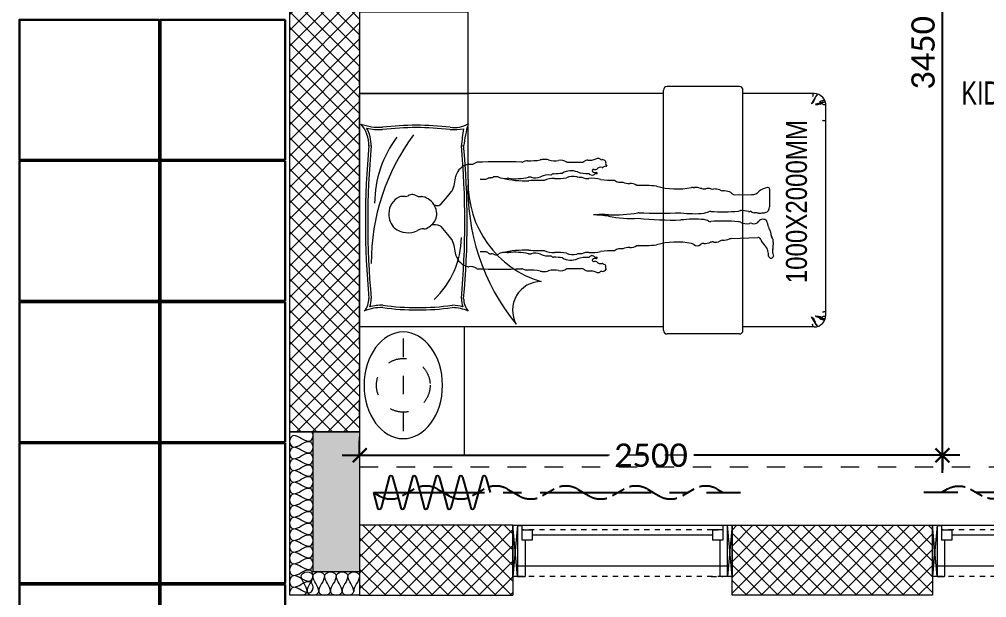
# Model space of a CAD drawing. Header units: millimetres. Extents: x -18512 to 101824, y -95768 to 52898.
# Drawn here: x 10273 to 14423, y -63312 to -60834 of the extents above; entities that cross this region are included whole.
import ezdxf

# ---------------------------------------------------------------- set-up
doc = ezdxf.new("R2010")
doc.units = ezdxf.units.MM
doc.header["$LTSCALE"] = 25
doc.header["$PDMODE"] = 3
for name, pattern in [('CENTER2', [28.575, 19.05, -3.175, 3.175, -3.175]), ('Dash', [6.35, 3.175, -3.175]), ('Dash 3mm', [6, 3, -3]), ('DASHED', [0.75, 0.5, -0.25]), ('HIDDEN2', [4.7625, 3.175, -1.5875])]:
    doc.linetypes.add(name, pattern=pattern)
doc.layers.get('0').update_dxf_attribs({"color": 254, "lineweight": 0})
doc.layers.get('Defpoints').update_dxf_attribs({"lineweight": 0})
doc.layers.add('4_Furniture', color=3, linetype='Continuous')
doc.layers.add('AR WALL HATCH', color=8, linetype='Continuous')
for name, color, linetype, lineweight in [('_FW_BLWK', 150, 'Continuous', 13), ('_FW_FUR_FIXED', 62, 'Continuous', 0), ('_FW_FUR_LOOSE', 132, 'Continuous', 0), ('A-AREA-IDEN', 2, 'Continuous', 9), ('A-DETL-INSL', 8, 'Continuous', 9), ('A-FLOR-OTLN', 6, 'Continuous', 18), ('A-GLAZ', 6, 'Continuous', 9), ('A-GLAZ-FRAM', 6, 'Continuous', 18), ('A-GLAZ-GLAS', 6, 'Continuous', 18), ('A-TILES', 43, 'Continuous', 30), ('Archi-frame', 253, 'Continuous', 9), ('hatch', 252, 'Continuous', 0), ('I-WALL', 2, 'Continuous', 9), ('S-COLS', 6, 'Continuous', 9)]:
    doc.layers.add(name, color=color, linetype=linetype, lineweight=lineweight)
doc.styles.add('$0$Arial', font='arial.ttf')
doc.styles.add('Arial Narrow_4', font='fi_9001f.ttf', dxfattribs={"width": 0.75, "height": 147.492401})
doc.styles.add('FW_Calibri', font='calibri.ttf')
doc.dimstyles.new('1-50', dxfattribs={"dimscale": 50, "dimtxt": 2, "dimasz": 1.2, "dimexe": 1.25, "dimexo": 0.625, "dimtad": 1, "dimdec": 0, "dimtxsty": 'FW_Calibri', "dimblk": 'ARCHTICK', "dimcen": 2.5, "dimdle": 1.5, "dimadec": 0, "dimazin": 0, "dimtfac": 1, "dimtdec": 0, "dimtmove": 0, "dimatfit": 3, "dimfxl": 6, "dimfxlon": 1, "dimarcsym": 0})
pattern_1 = [(45, (15109.02, 35539.32), (-33.67596, 33.67596), []), (135, (15109.02, 35539.32), (-33.67596, -33.67596), [])]

# ---------------------------------------------------------------- blocks, each defined once
blk = doc.blocks.new('F  Fixed - 90 x 270-9060089-GROUND FLOOR PLAN')
at = {"layer": 'A-GLAZ', "linetype": 'Dash 3mm', "lineweight": 18, "ltscale": 0.3}
for p, q in [((-431, 93.4), (431, 93.4)), ((-388.3, 93.4), (-431, 93.4)), ((-431, -107), (450, -107)), ((-380.7, -107), (-431, -107))]:
    blk.add_line(p, q, dxfattribs=at)
at = {"layer": 'A-GLAZ-FRAM', "ltscale": 0.3}
for p, q in [((-450, 112.4), (-431, 112.4)), ((-431, 112.4), (-431, 49.4)), ((-431, 93.4), (-387, 93.4)), ((-387, 93.4), (-387, 49.4)), ((387, 93.4), (387, 49.4)), ((431, 93.4), (387, 93.4)), ((431, 112.4), (431, 49.4)), ((448.9, 112.4), (431, 112.4)), ((-431, 49.4), (-387, 49.4)), ((-418, 49.4), (-418, -107)), ((387, 49.4), (431, 49.4)), ((418, 49.4), (418, -107)), ((-450, -107), (-418, -107)), ((450, -107), (418, -107))]:
    blk.add_line(p, q, dxfattribs=at)
at = {"layer": 'A-GLAZ-GLAS', "ltscale": 0.3}
blk.add_line((-387, 71.4), (387, 71.4), dxfattribs=at)
blk = doc.blocks.new('*U343')
at = {"color": 1}
for p, q in [((67.8, 66.3), (32.2, -66.3)), ((82.2, 66.3), (100, 0)), ((167.8, 66.3), (132.2, -66.3)), ((182.2, 66.3), (200, 0)), ((267.8, 66.3), (232.2, -66.3)), ((282.2, 66.3), (300, 0)), ((367.8, 66.3), (332.2, -66.3)), ((382.2, 66.3), (400, 0)), ((467.8, 66.3), (432.2, -66.3)), ((482.2, 66.3), (500, 0)), ((0, 0), (17.8, -66.3)), ((100, 0), (117.8, -66.3)), ((200, 0), (217.8, -66.3)), ((300, 0), (317.8, -66.3)), ((400, 0), (417.8, -66.3))]:
    blk.add_line(p, q, dxfattribs=at)
at = {"color": 1, "linetype": 'CENTER2'}
blk.add_line((0, 0), (1575, 0), dxfattribs=at)
at = {"color": 1, "linetype": 'HIDDEN2'}
for p, q in [((175, 14.4), (125, -14.4)), ((275, 14.4), (300, 0)), ((475, 14.4), (425, -14.4)), ((575, 14.4), (600, 0)), ((775, 14.4), (725, -14.4)), ((875, 14.4), (900, 0)), ((1075, 14.4), (1025, -14.4)), ((1175, 14.4), (1200, 0)), ((1375, 14.4), (1325, -14.4)), ((1475, 14.4), (1500, 0)), ((0, 0), (25, -14.4)), ((300, 0), (325, -14.4)), ((600, 0), (625, -14.4)), ((900, 0), (925, -14.4)), ((1200, 0), (1225, -14.4))]:
    blk.add_line(p, q, dxfattribs=at)
at = {"color": 1}
for centre, start, end in [((75, 64.3), 15, 165), ((175, 64.3), 15, 165), ((275, 64.3), 15, 165), ((375, 64.3), 15, 165), ((475, 64.3), 15, 165), ((25, -64.3), 195, 345), ((125, -64.3), 195, 345), ((225, -64.3), 195, 345), ((325, -64.3), 195, 345), ((425, -64.3), 195, 345)]:
    blk.add_arc(centre, 7.5, start, end, dxfattribs=at)
at = {"color": 1, "linetype": 'HIDDEN2'}
for centre, start, end in [((225, -72.2), 60, 120), ((525, -72.2), 60, 120), ((825, -72.2), 60, 120), ((1125, -72.2), 60, 120), ((1425, -72.2), 60, 120), ((75, 72.2), 240, 300), ((375, 72.2), 240, 300), ((675, 72.2), 240, 300), ((975, 72.2), 240, 300), ((1275, 72.2), 240, 300)]:
    blk.add_arc(centre, 100, start, end, dxfattribs=at)
blk = doc.blocks.new('small bed')
at = {"layer": '_FW_FUR_LOOSE'}
for p, q in [((12895.6, 3863.9), (11992.2, 3863.9)), ((11945.6, 3813.9), (11945.6, 3508.6)), ((12945.6, 3813.9), (12945.6, 3508.6)), ((11915.6, 3493.6), (11915.6, 3182.7)), ((12960.6, 3508.6), (11930.6, 3508.6)), ((12975.6, 3493.6), (12975.6, 3182.7)), ((12975.6, 3493.6), (12975.6, 3182.7)), ((12960.6, 3167.7), (11930.6, 3167.7)), ((11945.6, 3167.7), (11945.6, 1863.9)), ((12945.6, 3167.7), (12945.6, 1863.9)), ((12313.7, 2329.5), (11945.6, 2329.5)), ((11945.6, 2313.9), (11945.6, 1863.9)), ((11945.6, 2263.9), (11945.6, 1863.9)), ((12945.6, 1863.9), (11945.6, 1863.9))]:
    blk.add_line(p, q, dxfattribs=at)
for points in [[(11989.7, 3820.5), (11988.6, 3826.4), (11987.7, 3831), (11986.9, 3834.5), (11986.2, 3837), (11985.7, 3838.8), (11985.2, 3840), (11984.8, 3840.8), (11984.5, 3841.4), (11984.2, 3842), (11984, 3842.6), (11983.9, 3843.1), (11983.7, 3843.7), (11983.6, 3844.3), (11983.5, 3844.9), (11983.4, 3845.5), (11983.3, 3846.2), (11983.2, 3847), (11983.1, 3847.9), (11982.9, 3849.1), (11982.7, 3850.6), (11982.4, 3852.5), (11981.9, 3854.9), (11981.4, 3857.9), (11980.8, 3861.7)], [(11989.7, 3820.5), (11991.9, 3819.9), (11992.9, 3821.5), (11992.9, 3821.5), (11991.7, 3829.9), (11991.1, 3833.8), (11989.7, 3835), (11990.3, 3839.1), (11987.4, 3844.8), (11987.4, 3847.6), (11990.9, 3850.9), (11991.7, 3853.8), (11991.9, 3855.4), (11992, 3863.8), (11991.9, 3862.3)], [(12059.9, 3849.3), (12060.4, 3851.1), (12060.8, 3852.9), (12061, 3854.8), (12061.2, 3856.6), (12061.3, 3858.4), (12061.4, 3860.3), (12061.4, 3862.1), (12061.4, 3863.9)], [(12881.3, 3849.3), (12880.8, 3851.1), (12880.5, 3852.9), (12880.2, 3854.8), (12880, 3856.6), (12879.9, 3858.4), (12879.9, 3860.3), (12879.8, 3862.1), (12879.8, 3863.9)], [(12901.5, 3820.5), (12899.3, 3819.9), (12898.4, 3821.5), (12898.4, 3821.5), (12899.5, 3829.9), (12900.1, 3833.8), (12901.5, 3835), (12900.9, 3839.1), (12903.9, 3844.8), (12903.9, 3847.6), (12900.3, 3850.9), (12899.5, 3853.8), (12899.3, 3855.4), (12899.3, 3863.8), (12899.3, 3862.3)], [(12901.5, 3820.5), (12902.6, 3826.4), (12903.5, 3831), (12904.4, 3834.5), (12905, 3837), (12905.6, 3838.8), (12906.1, 3840), (12906.5, 3840.8), (12906.8, 3841.4), (12907, 3842), (12907.2, 3842.6), (12907.4, 3843.1), (12907.5, 3843.7), (12907.6, 3844.3), (12907.7, 3844.9), (12907.8, 3845.5), (12907.9, 3846.2), (12908, 3847), (12908.2, 3847.9), (12908.3, 3849.1), (12908.6, 3850.6), (12908.9, 3852.5), (12909.3, 3854.9), (12909.8, 3857.9), (12910.5, 3861.7)], [(11951.1, 3825), (11952.4, 3824), (11953.5, 3823.3), (11954.4, 3822.6), (11955.3, 3822.1), (11956, 3821.7), (11956.7, 3821.3), (11957.3, 3821), (11957.8, 3820.7), (11958.3, 3820.5), (11958.8, 3820.2), (11959.3, 3820), (11959.7, 3819.7), (11960.1, 3819.4), (11960.6, 3819.2), (11961, 3818.9), (11961.4, 3818.6), (11961.8, 3818.4), (11962.3, 3818.1), (11962.8, 3817.8), (11963.2, 3817.5), (11963.8, 3817.2), (11964.3, 3816.8), (11964.9, 3816.5), (11965.5, 3816.1), (11966.2, 3815.7), (11966.8, 3815.3), (11967.6, 3814.9), (11968.3, 3814.5), (11969, 3814), (11969.7, 3813.6), (11970.5, 3813.2), (11971.1, 3812.8), (11971.8, 3812.3), (11972.4, 3811.9), (11973, 3811.6), (11973.6, 3811.2), (11974.2, 3810.8), (11974.7, 3810.5), (11975.3, 3810.1), (11975.8, 3809.8), (11976.3, 3809.5), (11976.8, 3809.1), (11977.4, 3808.8), (11977.9, 3808.5), (11978.4, 3808.2), (11979, 3807.9), (11979.5, 3807.6), (11980.1, 3807.3), (11980.7, 3807), (11981.3, 3806.7), (11981.9, 3806.4), (11982.5, 3806.1), (11983.1, 3805.8), (11983.6, 3805.5), (11984.2, 3805.2), (11984.7, 3804.8), (11985.2, 3804.5), (11985.7, 3804.1), (11986.1, 3803.7), (11986.6, 3803.4), (11987, 3803), (11987.3, 3802.7), (11987.7, 3802.5), (11988.1, 3802.3), (11988.4, 3802.2), (11988.8, 3802.1), (11989, 3802), (11989.3, 3802.1), (11989.4, 3802.1), (11989.5, 3802.2), (11989.5, 3802.4), (11989.4, 3802.6), (11989.1, 3802.8), (11988.7, 3803.1), (11988.3, 3803.4), (11987.8, 3803.7), (11987.2, 3804.1), (11986.7, 3804.6), (11986.2, 3805.1), (11985.7, 3805.7), (11985.2, 3806.4), (11984.8, 3807.1), (11984.4, 3807.8), (11984, 3808.6), (11983.6, 3809.3), (11983.2, 3809.9), (11982.8, 3810.5), (11982.2, 3811.1), (11981.6, 3811.5), (11981, 3811.8), (11980.2, 3812.1), (11979.5, 3812.3), (11978.7, 3812.5), (11977.8, 3812.7), (11977, 3813), (11976.1, 3813.3), (11975.3, 3813.7), (11974.5, 3814.1), (11973.7, 3814.6), (11972.9, 3815.1), (11972, 3815.6), (11971.2, 3816.1), (11970.3, 3816.6), (11969.4, 3817), (11968.5, 3817.4), (11967.5, 3817.7), (11966.5, 3817.9), (11965.6, 3818.2), (11964.7, 3818.3), (11963.8, 3818.5), (11963, 3818.7), (11962.2, 3818.9), (11961.5, 3819.1), (11960.9, 3819.3), (11960.4, 3819.5), (11959.9, 3819.7), (11959.4, 3820), (11959, 3820.3), (11958.7, 3820.5), (11958.3, 3820.8), (11958, 3821.2), (11957.6, 3821.5), (11957.3, 3821.8), (11957, 3822.2), (11956.6, 3822.5), (11956.3, 3822.9), (11955.9, 3823.3), (11955.5, 3823.7), (11955.1, 3824.1), (11954.7, 3824.5), (11954.2, 3824.9), (11953.7, 3825.4), (11953.1, 3826), (11952.5, 3826.6), (11951.8, 3827.3), (11951.1, 3828.1)], [(11973.4, 3858.7), (11974.5, 3856.5), (11975.3, 3854.4), (11975.9, 3852.6), (11976.5, 3851), (11976.9, 3849.6), (11977.2, 3848.4), (11977.4, 3847.2), (11977.7, 3846.2), (11977.9, 3845.2), (11978.2, 3844.2), (11978.5, 3843.2), (11978.9, 3842.1), (11979.3, 3841), (11979.8, 3839.7), (11980.3, 3838.2), (11981, 3836.5)], [(12940.1, 3825), (12938.9, 3824), (12937.8, 3823.3), (12936.8, 3822.6), (12936, 3822.1), (12935.2, 3821.7), (12934.6, 3821.3), (12934, 3821), (12933.4, 3820.7), (12932.9, 3820.5), (12932.4, 3820.2), (12932, 3820), (12931.5, 3819.7), (12931.1, 3819.4), (12930.7, 3819.2), (12930.3, 3818.9), (12929.8, 3818.6), (12929.4, 3818.4), (12929, 3818.1), (12928.5, 3817.8), (12928, 3817.5), (12927.5, 3817.2), (12926.9, 3816.8), (12926.4, 3816.5), (12925.8, 3816.1), (12925.1, 3815.7), (12924.4, 3815.3), (12923.7, 3814.9), (12923, 3814.5), (12922.2, 3814), (12921.5, 3813.6), (12920.8, 3813.2), (12920.1, 3812.8), (12919.4, 3812.3), (12918.8, 3811.9), (12918.2, 3811.6), (12917.6, 3811.2), (12917.1, 3810.8), (12916.5, 3810.5), (12916, 3810.1), (12915.5, 3809.8), (12914.9, 3809.5), (12914.4, 3809.1), (12913.9, 3808.8), (12913.4, 3808.5), (12912.8, 3808.2), (12912.3, 3807.9), (12911.7, 3807.6), (12911.1, 3807.3), (12910.6, 3807), (12910, 3806.7), (12909.4, 3806.4), (12908.8, 3806.1), (12908.2, 3805.8), (12907.6, 3805.5), (12907.1, 3805.2), (12906.5, 3804.8), (12906, 3804.5), (12905.6, 3804.1), (12905.1, 3803.7), (12904.7, 3803.4), (12904.3, 3803), (12903.9, 3802.7), (12903.5, 3802.5), (12903.2, 3802.3), (12902.8, 3802.2), (12902.5, 3802.1), (12902.2, 3802), (12902, 3802.1), (12901.8, 3802.1), (12901.7, 3802.2), (12901.8, 3802.4), (12901.9, 3802.6), (12902.2, 3802.8), (12902.5, 3803.1), (12903, 3803.4), (12903.5, 3803.7), (12904, 3804.1), (12904.5, 3804.6), (12905.1, 3805.1), (12905.6, 3805.7), (12906, 3806.4), (12906.5, 3807.1), (12906.8, 3807.8), (12907.2, 3808.6), (12907.6, 3809.3), (12908, 3809.9), (12908.5, 3810.5), (12909, 3811.1), (12909.6, 3811.5), (12910.3, 3811.8), (12911, 3812.1), (12911.8, 3812.3), (12912.6, 3812.5), (12913.4, 3812.7), (12914.3, 3813), (12915.1, 3813.3), (12915.9, 3813.7), (12916.8, 3814.1), (12917.6, 3814.6), (12918.4, 3815.1), (12919.2, 3815.6), (12920.1, 3816.1), (12921, 3816.6), (12921.9, 3817), (12922.8, 3817.4), (12923.8, 3817.7), (12924.7, 3817.9), (12925.7, 3818.2), (12926.6, 3818.3), (12927.5, 3818.5), (12928.3, 3818.7), (12929.1, 3818.9), (12929.7, 3819.1), (12930.3, 3819.3), (12930.9, 3819.5), (12931.4, 3819.7), (12931.8, 3820), (12932.2, 3820.3), (12932.6, 3820.5), (12932.9, 3820.8), (12933.3, 3821.2), (12933.6, 3821.5), (12933.9, 3821.8), (12934.3, 3822.2), (12934.6, 3822.5), (12935, 3822.9), (12935.3, 3823.3), (12935.7, 3823.7), (12936.1, 3824.1), (12936.6, 3824.5), (12937.1, 3824.9), (12937.6, 3825.4), (12938.2, 3826), (12938.8, 3826.6), (12939.4, 3827.3), (12940.1, 3828.1)], [(12917.8, 3858.7), (12916.8, 3856.5), (12916, 3854.4), (12915.3, 3852.6), (12914.8, 3851), (12914.4, 3849.6), (12914.1, 3848.4), (12913.8, 3847.2), (12913.6, 3846.2), (12913.3, 3845.2), (12913, 3844.2), (12912.7, 3843.2), (12912.4, 3842.1), (12912, 3841), (12911.5, 3839.7), (12910.9, 3838.2), (12910.3, 3836.5)], [(11945.6, 3810.9), (11946.8, 3810), (11947.8, 3809.4), (11948.7, 3808.9), (11949.4, 3808.6), (11950.1, 3808.4), (11950.6, 3808.3), (11951.1, 3808.3), (11951.6, 3808.3), (11952, 3808.3), (11952.5, 3808.3), (11952.9, 3808.3), (11953.4, 3808.2), (11953.8, 3808.2), (11954.2, 3808.1), (11954.7, 3808), (11955.1, 3807.9), (11955.6, 3807.7), (11956.1, 3807.6), (11956.5, 3807.4), (11956.9, 3807.2), (11957.2, 3807), (11957.5, 3806.9), (11957.6, 3806.8), (11957.7, 3806.8)], [(12945.6, 3810.9), (12944.4, 3810), (12943.4, 3809.4), (12942.6, 3808.9), (12941.8, 3808.6), (12941.2, 3808.4), (12940.6, 3808.3), (12940.1, 3808.3), (12939.7, 3808.3), (12939.2, 3808.3), (12938.8, 3808.3), (12938.3, 3808.3), (12937.9, 3808.2), (12937.4, 3808.2), (12937, 3808.1), (12936.6, 3808), (12936.1, 3807.9), (12935.6, 3807.7), (12935.2, 3807.6), (12934.8, 3807.4), (12934.4, 3807.2), (12934, 3807), (12933.8, 3806.9), (12933.6, 3806.8), (12933.6, 3806.8)]]:
    blk.add_lwpolyline(points, dxfattribs=at)
for centre, radius, start, end in [((11995.9, 3813.9), 50.2, 85.8069, 179.8916), ((12895.6, 3813.9), 50, 0, 90), ((11930.6, 3493.6), 15, 90, 180), ((12960.6, 3493.6), 15, 0, 90), ((11930.6, 3182.7), 15, 180, 270), ((12960.6, 3182.7), 15, 270, 0), ((12331.5, 2767.5), 438, 268.4567, 343.4361), ((12873.5, 2641.9), 122.2, 179.64, 299.3532), ((12354, 3243.9), 915.3, 267.4798, 309.2769), ((12252.9, 2975.6), 670.4, 254.6425, 262.9686), ((11976, 2271), 115.2, 350.742, 30.3569), ((12495.8, -1259), 3584.3, 84.7465, 95.2623), ((12826.4, 2386), 75.8, 268.1988, 312.1405), ((13054.1, 2256.2), 191.6, 157.3977, 178.3923), ((12549.4, 5911.8), 3631.2, 262.8266, 264.0195), ((11864.9, 2266.1), 235.1, 356.5245, 10.5274), ((12495.8, -1259), 3574.4, 84.7456, 95.2632), ((12558.8, 1933.1), 367.3, 42.8667, 89.5588), ((12826.4, 2386), 85.7, 268.1988, 292.4287), ((13054.1, 2256.2), 201.5, 165.4484, 178.3923), ((13352.5, 2106.9), 1271.2, 173.426, 186.574), ((13352.5, 2106.9), 1261.2, 173.426, 186.574), ((11779.9, 2112.3), 1082.9, 352.1489, 7.8511), ((11779.9, 2112.3), 1092.9, 352.1489, 7.8511), ((12672.5, 2839.4), 925.9, 233.4944, 270.0502), ((12416.7, 2400.4), 472, 232.8604, 269.8341), ((11864.9, 1947.8), 225.2, 339.515, 3.4755), ((11864.9, 1947.8), 235.1, 346.7699, 3.4755), ((13054.1, 1957.6), 201.5, 178.3923, 194.5516), ((13054.1, 1957.6), 191.6, 178.3923, 202.6023), ((12167.1, 1766.1), 147.4, 88.4473, 119.8513), ((12495.8, 5472.9), 3574.4, 264.7368, 275.2544), ((12826.4, 1827.8), 85.7, 67.5713, 91.8012), ((12167.1, 1766.1), 137.5, 88.4473, 131.5839), ((12495.8, 5472.8), 3584.3, 264.7377, 275.2535), ((12826.4, 1827.8), 75.8, 47.8595, 91.8012)]:
    blk.add_arc(centre, radius, start, end, dxfattribs=at)
at = {"layer": '_FW_FUR_LOOSE', "insert": (12059.1, 3784.2), "char_height": 90, "width": 153.1, "attachment_point": 9, "rotation": 180, "style": '$0$Arial'}
blk.add_mtext('{\\fArial Narrow|b0|i0|c0|p34;1000X2000MM}', dxfattribs=at)
blk = doc.blocks.new('A$C0c84bc15')
for p, q in [((200.3, 1518.3), (165.7, 1488.2)), ((165.7, 1488.2), (143.9, 1468.9)), ((300.2, 1515), (331, 1488.2)), ((331, 1488.2), (352.7, 1468.9))]:
    blk.add_line(p, q)
for points in [[(256.4, 1755.5, 0.21324), (192.4, 1729.4, 0.260901), (182.5, 1624.8, -0.171743), (190.2, 1595.9, 0.122626), (192.2, 1584, 0.153904), (228.8, 1542, 0.222767), (287.9, 1545.2, 0.229331), (329.9, 1600.9, 0.060479), (330.3, 1607, -0.134542), (336.6, 1635.2, 0.110734), (339.5, 1645.8, 0.137301), (334.5, 1667.6, -0.134549), (331.4, 1680.5, 0.016245), (331.5, 1697.7, 0.088694), (329.7, 1706.3, 0.307171), (256.4, 1755.5, 7.502039)], [(1.6, 791.9, -0.318953), (5.1, 781.2, 0.215164), (14.7, 763.4, -0.296863), (27.9, 765.7, 0.467133), (34.8, 769.2, -0.089745), (38.3, 777.5, 0.19589), (39.1, 781.2, -0.255112), (47.1, 806.1, 0.168599), (47, 821, -0.752837), (59.8, 823.3, -0.031674), (61, 807.9, 0.791616), (67.1, 806.2, -0.253609), (70.9, 819.9, 0.33583), (65.4, 842.5, 0.097122), (59, 894.8, -0.217967), (63.9, 963, 0.007695), (66.7, 1003.6, -0.234228), (73.3, 1015.3, -0.164752), (79.9, 1062.9, 0.153226), (81.9, 1105.8, -0.118824), (81.7, 1117.5, 0.081426), (86.6, 1208.8, -0.066527), (86.8, 1215.4, 0.172472), (78.8, 1258.1, -0.17395), (79.5, 1277.8, 0.116388), (81.2, 1289.1, -0.18598), (84.7, 1300.8, 0.130792), (89.6, 1312.7, 0.068092), (89.6, 1338.3, -2.644337)], [(462.4, 761.1, 0.171312), (458.3, 777.5, -0.19589), (457.6, 781.2, 0.255112), (449.5, 806.1, -0.168599), (449.7, 821, 0.752837), (436.9, 823.3, 0.031674), (435.7, 807.9, -0.791616), (429.5, 806.2, 0.253609), (425.7, 819.9, -0.33583), (431.3, 842.5, -0.097122), (437.7, 894.8, 0.217967), (432.7, 963, -0.007695), (430, 1003.6, 0.234228), (423.3, 1015.3, 0.164752), (416.8, 1062.9, -0.153226), (414.7, 1105.8, 0.118824), (415, 1117.5, -0.081426), (410.1, 1208.8, 0.066527), (409.9, 1215.4, -0.134973), (415.9, 1257.1, 0.094817), (416.6, 1274.6, 0.049922), (415.4, 1279.5, -0.0327), (413.3, 1286.5, 0.050204), (412.3, 1291.4, -0.066284), (411.7, 1294.7, 0.079975), (410.1, 1302.5, -0.03549), (407, 1312.7, -0.068092), (407.1, 1338.3)], [(86.4, 1237.4, -0.059879), (96.9, 1115.9, 0.009327), (96, 1046.9, 0.120505), (87.5, 998.7, -0.037909), (84.5, 944.9, 0.167257), (79.6, 897.9, -0.06691), (81.5, 874.1, -0.168165), (86.8, 841.8, 0.08251), (92.1, 788.8, -0.03147), (95.1, 725.8, -0.183672), (102.9, 687.5, -0.112749), (109.6, 656, 0.182228), (118.3, 623.3, 0.035026), (120.5, 533.7, -0.110572), (126.7, 374, -0.118572), (122, 363.3, 0.335344), (121.8, 333.1, -0.172178), (126.7, 317.1, 0.101641), (131.7, 286.2, -0.148682), (132.7, 271.7, 0.193842), (137, 244.6, -0.133217), (140.5, 232, 0.080007), (146.1, 199.6, -0.071364), (147.4, 192.7), (152.7, 71.4, -0.313382), (144.1, 57.8, 0.120982), (114.2, 35.5, -0.104021), (93.8, 24.4, -0.081996), (71.9, 21.7, 0.901497), (71.9, 0, -0.065645), (92.8, 3.5, -0.093212), (102, 2.1, 0.139159), (121.1, 0.9, -0.114551), (132.4, 0.8, 0.276686), (154.2, 7.5, -0.445724)], [(410.2, 1237.4, 0.059879), (399.8, 1115.9, -0.009327), (400.7, 1046.9, -0.120505), (409.2, 998.7, 0.037909), (412.1, 944.9, -0.167257), (417, 897.9, 0.06691), (415.1, 874.1, 0.168165), (409.8, 841.8, -0.08251), (404.5, 788.8, 0.03147), (401.5, 725.8, 0.183672), (393.7, 687.5, 0.112749), (387.1, 656, -0.182228), (378.4, 623.3, -0.035026), (376.1, 533.7, 0.110572), (370, 374, -0.06267), (370.1, 366.2, 0.061998), (370.1, 360, -0.13572), (366.5, 333.1, -0.070646), (365.6, 326.4, 0.063145), (364.9, 308.9, -0.0308), (365.1, 289.6, -0.05642), (364.2, 284.1, 0.12596), (363.9, 271.7, -0.054273), (359.7, 244.6, 0.133217), (356.1, 232, -0.080007), (350.6, 199.6, -0.195886), (348.5, 194.6, 0.01059), (337.6, 178.1), (339.1, 99)], [(6.3, 1064.7, 0.01408), (4.2, 1049.3, 0.106102), (6.7, 1026.3, -0.138052), (8.7, 980.5, 0.226385), (16.9, 942.9), (16.9, 877.7, -0.160907), (11.9, 862.5, 0.160907), (7, 847.6), (7, 828.9, 0.543944)], [(490.4, 1064.7, -0.01408), (492.4, 1049.3, -0.106102), (490, 1026.3, 0.138052), (488, 980.5, -0.226385), (479.8, 942.9), (479.8, 877.7, 0.160907), (484.8, 862.5, -0.160907), (489.7, 847.6), (489.7, 828.9, -0.543944)], [(7, 828.9, -0.038032), (1.6, 808.8, 0.186797), (1.6, 791.9, 0.50887)], [(154.2, 7.5, -0.261434), (162.6, 10.3, 0.125667), (175, 11.2, 0.078908), (189.2, 18.4, -0.107406), (198.9, 22.7, 0.037466), (224.4, 30, 0.451284), (222.2, 67.4, -0.236247), (212.6, 87.6, -0.048403), (213.9, 98.4, 0.106944), (213.9, 108.9, -0.167628), (218.9, 150.4, 0.094179), (221.3, 159.4, 0.034298), (222.5, 285.8, -0.111049), (224.2, 296.7, 0.028473), (230.7, 315.7, 0.046339), (228.7, 422.7, -0.027468), (236, 617.1, -0.063109), (245, 752.1, 0.030979), (250.8, 821.5, -6.13413)], [(260.4, 45.2, -0.046599), (258.7, 67.4, 0.035844), (259.3, 87.6, -0.141344), (263.4, 98.4, 0.191363), (265.6, 106.2, -0.074948), (265.9, 113.7, 0.045236), (269.6, 150.4, -0.094179), (267.1, 159.4, -0.034298), (266, 285.8, 0.111049), (264.3, 296.7, -0.028473), (257.8, 315.7, -0.046339), (259.8, 422.7, -0.010856), (259.9, 614.8, 0.045573), (259.6, 619.3, -0.04859), (251.2, 752.1, 0.032537), (250.8, 821.2)], [(489.7, 828.9, 0.038032), (495.1, 808.8, -0.186797), (495.1, 791.9, -0.50887)], [(495.1, 791.9, 0.318953), (491.5, 781.2, -0.174445), (484.8, 766, -0.30568), (479.3, 764.8, 0.324131), (463.4, 760.8, 0.383292)], [(339.1, 99, 0.230981), (353.7, 64.6, -0.132992), (370.1, 26.7, -0.619887), (362.7, 17.1), (285.4, 17.1, -0.351459), (261, 36.7, -0.078247), (260.4, 45.2, 0.046761)]]:
    blk.add_lwpolyline(points, format="xyb")
for centre, radius, start, end in [((134.7, 1547), 72.7, 340.2822, 11.8211), ((193.7, 1525.8), 10, 310.9538, 340.2822), ((329.3, 1534.6), 37.8, 157.9107, 183.3191), ((316.5, 1533.9), 25, 183.3191, 229.0462), ((101.3, 1376.3), 78.2, 110.2458, 165.2073), ((77.7, 1440.3), 10, 94.0196, 110.2458), ((64.4, 1629.1), 179.3, 274.0196, 295.4985), ((137.3, 1476.3), 10, 295.4985, 311.7262), ((359.4, 1476.3), 10, 228.2738, 244.5015), ((432.3, 1629.1), 179.3, 244.5015, 265.9804), ((419, 1440.3), 10, 69.7542, 85.9804), ((395.4, 1376.3), 78.2, 14.7927, 69.7542), ((40.2, 1392.4), 15, 165.2073, 186.2192), ((456.5, 1392.4), 15, 353.7808, 14.7927), ((3134, 1239.9), 3119.4, 177.9097, 181.6898), ((-32.6, 1384.5), 58.2, 328.0084, 6.2192), ((529.2, 1384.5), 58.2, 173.7808, 211.9916), ((-2637.4, 1239.9), 3119.4, 358.3102, 2.0903), ((108.2, 1108.7), 99, 160.1116, 172.0387), ((1, 1147.5), 15, 340.1116, 1.6898), ((495.6, 1147.5), 15, 178.3102, 199.8884), ((388.4, 1108.7), 99, 7.9613, 19.8884), ((-301.3, 1114.6), 311.6, 350.7795, 1.4379), ((797.9, 1114.6), 311.6, 178.5621, 189.2205), ((463, 761.1), 0.567, 168.4337, 322.3114)]:
    blk.add_arc(centre, radius, start, end)
blk = doc.blocks.new('_ArchTick')
at = {"color": 0, "linetype": 'ByBlock', "const_width": 0.15}
blk.add_lwpolyline([(-0.5, -0.5), (0.5, 0.5)], dxfattribs=at)
blk = doc.blocks.new('*D431')
at = {"layer": 'Defpoints', "color": 0, "transparency": 16777216}
for p in [(11733.1, -62702.4), (14233.1, -62702.4), (14233.1, -62702.4)]:
    blk.add_point(p, dxfattribs=at)
at = {"layer": 'I-WALL', "color": 0, "lineweight": -2, "transparency": 16777216}
for p, q in [((11733.1, -62702.4), (11733.1, -62639.9)), ((11658.1, -62702.4), (12799.3, -62702.4)), ((14308.1, -62702.4), (13166.9, -62702.4)), ((14233.1, -62702.4), (14233.1, -62764.9))]:
    blk.add_line(p, q, dxfattribs=at)
at = {"layer": 'I-WALL', "color": 0, "lineweight": -2, "transparency": 16777216, "xscale": 59.99999999999995, "yscale": 59.99999999999995, "zscale": 59.99999999999995, "rotation": 180}
blk.add_blockref('_ArchTick', (11733.1, -62702.4), dxfattribs=at)
at = {"layer": 'I-WALL', "color": 0, "lineweight": -2, "transparency": 16777216, "xscale": 59.99999999999995, "yscale": 59.99999999999995, "zscale": 59.99999999999995}
blk.add_blockref('_ArchTick', (14233.1, -62702.4), dxfattribs=at)
at = {"layer": 'I-WALL', "color": 0, "transparency": 16777216, "insert": (12983.1, -62702.4), "char_height": 100, "attachment_point": 5, "style": 'FW_Calibri'}
blk.add_mtext('2500', dxfattribs=at)
blk = doc.blocks.new('*D432')
at = {"layer": 'Defpoints', "color": 0, "transparency": 16777216}
for p in [(14233.1, -59252.8), (14233.1, -59252.8), (14233.1, -62702.4)]:
    blk.add_point(p, dxfattribs=at)
at = {"layer": 'I-WALL', "color": 0, "lineweight": -2, "transparency": 16777216}
for p, q in [((14233.1, -62777.4), (14233.1, -59177.8)), ((14233.1, -59252.8), (14170.6, -59252.8)), ((14233.1, -62702.4), (14170.6, -62702.4))]:
    blk.add_line(p, q, dxfattribs=at)
at = {"layer": 'I-WALL', "color": 0, "lineweight": -2, "transparency": 16777216, "xscale": 59.99999999999995, "yscale": 59.99999999999995, "zscale": 59.99999999999995}
for p, rotation in [((14233.1, -59252.8), 90), ((14233.1, -62702.4), 270)]:
    blk.add_blockref('_ArchTick', p, dxfattribs=dict(at, rotation=rotation))
at = {"layer": 'I-WALL', "color": 0, "transparency": 16777216, "insert": (14150.6, -60977.6), "char_height": 100, "attachment_point": 5, "rotation": 90, "style": 'FW_Calibri'}
blk.add_mtext('3450', dxfattribs=at)

msp = doc.modelspace()

# ---------------------------------------------------------------- hatches: boundary and pattern name
at = {"layer": 'AR WALL HATCH', "lineweight": 5, "ltscale": 25}
h = msp.add_hatch(dxfattribs=at)
h.set_pattern_fill('ANSI37', color=256, scale=15, style=0)
h.set_pattern_definition(pattern_1)
h.paths.add_polyline_path([(11733.1, -58507.4), (11433.1, -58507.4), (11433.1, -62602.4), (11733.1, -62602.4)])
h.paths.add_polyline_path([(12390.6, -63002.4), (12390.6, -63302.4), (11733.1, -63302.4), (11733.1, -63002.4)])
h.paths.add_polyline_path([(11978.1, -57767.4), (12318.1, -57767.4), (12318.1, -58097.4), (11733.1, -58097.4), (11733.1, -57817.4), (11978.1, -57817.4)])
h = msp.add_hatch(dxfattribs=at)
h.set_pattern_fill('ANSI37', color=256, scale=15, style=0)
h.set_pattern_definition(pattern_1)
h.paths.add_polyline_path([(14190.6, -63002.4), (14190.6, -63302.4), (13330.6, -63302.4), (13330.6, -63002.4)])
at = {"layer": 'S-COLS'}
msp.add_hatch(color=252, dxfattribs=at).paths.add_polyline_path([(11533.1, -63202.4), (11533.1, -62602.4), (11733.1, -62602.4), (11733.1, -63202.4)], flags=0)

# ---------------------------------------------------------------- linework, layer by layer
at = {"layer": '_FW_FUR_LOOSE'}
for points in [[(12198.6, -60802.8), (11733.1, -60802.8), (11733.1, -61152.4), (12198.6, -61152.4)], [(12183.1, -62152.4), (11733.1, -62152.4), (11733.1, -62702.4), (12183.1, -62702.4)]]:
    msp.add_lwpolyline(points, close=True, dxfattribs=at)
at = {"layer": '_FW_FUR_LOOSE', "extrusion": (0, 0, -1)}
msp.add_ellipse((11920.3, -62402.4), major_axis=(0, 228.5), ratio=0.735654, dxfattribs=at)
at = {"layer": 'A-DETL-INSL', "color": 1}
msp.add_lwpolyline([(11733.1, -63202.4), (11733.1, -63302.4), (11433.1, -63302.4), (11433.1, -62602.4), (11533.1, -62602.4)], dxfattribs=at)
at = {"layer": 'A-DETL-INSL'}
for points in [[(11449.2, -62617.7), (11441.4, -62617.7), (11423.7, -62642.7), (11441.4, -62667.7), (11449.2, -62667.7)], [(11515.9, -62642.7), (11493, -62642.7), (11472.1, -62617.7), (11449.2, -62617.7)], [(11515.9, -62642.7), (11493, -62642.7), (11472.1, -62617.7), (11449.2, -62617.7)], [(11432.5, -62642.7), (11432.5, -62654.5), (11441.4, -62667.7), (11449.2, -62667.7)], [(11449.2, -62667.7), (11472.1, -62667.7), (11493, -62642.7), (11515.9, -62642.7)], [(11515.9, -62642.7), (11523.7, -62642.7), (11541.4, -62667.7), (11523.7, -62692.7), (11515.9, -62692.7)], [(11449.2, -62667.7), (11441.4, -62667.7), (11423.7, -62692.7), (11441.4, -62717.7), (11449.2, -62717.7)], [(11515.9, -62692.7), (11493, -62692.7), (11472.1, -62667.7), (11449.2, -62667.7)], [(11449.2, -62717.7), (11472.1, -62717.7), (11493, -62692.7), (11515.9, -62692.7)], [(11515.9, -62692.7), (11523.7, -62692.7), (11541.4, -62717.7), (11523.7, -62742.7), (11515.9, -62742.7)], [(11449.2, -62717.7), (11441.4, -62717.7), (11423.7, -62742.7), (11441.4, -62767.7), (11449.2, -62767.7)], [(11515.9, -62742.7), (11493, -62742.7), (11472.1, -62717.7), (11449.2, -62717.7)], [(11449.2, -62767.7), (11472.1, -62767.7), (11493, -62742.7), (11515.9, -62742.7)], [(11515.9, -62742.7), (11523.7, -62742.7), (11541.4, -62767.7), (11523.7, -62792.7), (11515.9, -62792.7)], [(11449.2, -62767.7), (11441.4, -62767.7), (11423.7, -62792.7), (11441.4, -62817.7), (11449.2, -62817.7)], [(11515.9, -62792.7), (11493, -62792.7), (11472.1, -62767.7), (11449.2, -62767.7)], [(11449.2, -62817.7), (11441.4, -62817.7), (11423.7, -62842.7), (11441.4, -62867.7), (11449.2, -62867.7)], [(11449.2, -62817.7), (11472.1, -62817.7), (11493, -62792.7), (11515.9, -62792.7)], [(11515.9, -62842.7), (11493, -62842.7), (11472.1, -62817.7), (11449.2, -62817.7)], [(11515.9, -62792.7), (11523.7, -62792.7), (11541.4, -62817.7), (11523.7, -62842.7), (11515.9, -62842.7)], [(11449.2, -62867.7), (11441.4, -62867.7), (11423.7, -62892.7), (11441.4, -62917.7), (11449.2, -62917.7)], [(11449.2, -62867.7), (11472.1, -62867.7), (11493, -62842.7), (11515.9, -62842.7)], [(11515.9, -62892.7), (11493, -62892.7), (11472.1, -62867.7), (11449.2, -62867.7)], [(11515.9, -62842.7), (11523.7, -62842.7), (11541.4, -62867.7), (11523.7, -62892.7), (11515.9, -62892.7)], [(11449.2, -62917.7), (11472.1, -62917.7), (11493, -62892.7), (11515.9, -62892.7)], [(11515.9, -62892.7), (11523.7, -62892.7), (11541.4, -62917.7), (11523.7, -62942.7), (11515.9, -62942.7)], [(11449.2, -62917.7), (11441.4, -62917.7), (11423.7, -62942.7), (11441.4, -62967.7), (11449.2, -62967.7)], [(11515.9, -62942.7), (11493, -62942.7), (11472.1, -62917.7), (11449.2, -62917.7)], [(11449.2, -62967.7), (11472.1, -62967.7), (11493, -62942.7), (11515.9, -62942.7)], [(11515.9, -62942.7), (11523.7, -62942.7), (11541.4, -62967.7), (11523.7, -62992.7), (11515.9, -62992.7)], [(11449.2, -62967.7), (11441.4, -62967.7), (11423.7, -62992.7), (11441.4, -63017.7), (11449.2, -63017.7)], [(11515.9, -62992.7), (11493, -62992.7), (11472.1, -62967.7), (11449.2, -62967.7)], [(11449.2, -63017.7), (11472.1, -63017.7), (11493, -62992.7), (11515.9, -62992.7)], [(11515.9, -62992.7), (11523.7, -62992.7), (11541.4, -63017.7), (11523.7, -63042.7), (11515.9, -63042.7)], [(11449.2, -63017.7), (11441.4, -63017.7), (11423.7, -63042.7), (11441.4, -63067.7), (11449.2, -63067.7)], [(11515.9, -63042.7), (11493, -63042.7), (11472.1, -63017.7), (11449.2, -63017.7)], [(11449.2, -63067.7), (11441.4, -63067.7), (11423.7, -63092.7), (11441.4, -63117.7), (11449.2, -63117.7)], [(11449.2, -63067.7), (11472.1, -63067.7), (11493, -63042.7), (11515.9, -63042.7)], [(11515.9, -63092.7), (11493, -63092.7), (11472.1, -63067.7), (11449.2, -63067.7)], [(11515.9, -63042.7), (11523.7, -63042.7), (11541.4, -63067.7), (11523.7, -63092.7), (11515.9, -63092.7)], [(11449.2, -63117.7), (11441.4, -63117.7), (11423.7, -63142.7), (11441.4, -63167.7), (11449.2, -63167.7)], [(11449.2, -63117.7), (11472.1, -63117.7), (11493, -63092.7), (11515.9, -63092.7)], [(11515.9, -63142.7), (11493, -63142.7), (11472.1, -63117.7), (11449.2, -63117.7)], [(11515.9, -63092.7), (11523.7, -63092.7), (11541.4, -63117.7), (11523.7, -63142.7), (11515.9, -63142.7)], [(11449.2, -63167.7), (11472.1, -63167.7), (11493, -63142.7), (11515.9, -63142.7)], [(11515.9, -63142.7), (11523.7, -63142.7), (11541.4, -63167.7), (11523.7, -63192.7), (11515.9, -63192.7)], [(11449.2, -63167.7), (11441.4, -63167.7), (11423.7, -63192.7), (11441.4, -63217.7), (11449.2, -63217.7)], [(11515.9, -63192.7), (11493, -63192.7), (11472.1, -63167.7), (11449.2, -63167.7)], [(11449.2, -63217.7), (11472.1, -63217.7), (11493, -63192.7), (11515.9, -63192.7)], [(11482.5, -63219), (11482.5, -63211.2), (11507.5, -63193.5), (11532.5, -63211.2), (11532.5, -63219)], [(11515.9, -63192.7), (11523.7, -63192.7), (11541.4, -63217.7), (11523.7, -63242.7), (11515.9, -63242.7)], [(11532.5, -63219), (11532.5, -63211.2), (11557.5, -63193.5), (11582.5, -63211.2), (11582.5, -63219)], [(11582.5, -63219), (11582.5, -63211.2), (11607.5, -63193.5), (11632.5, -63211.2), (11632.5, -63219)], [(11632.5, -63219), (11632.5, -63211.2), (11657.5, -63193.5), (11682.5, -63211.2), (11682.5, -63219)], [(11682.5, -63219), (11682.5, -63211.2), (11707.5, -63193.5), (11732.5, -63211.2), (11732.5, -63219)], [(11449.2, -63217.7), (11441.4, -63217.7), (11423.7, -63242.7), (11441.4, -63267.7), (11449.2, -63267.7)], [(11515.9, -63242.7), (11493, -63242.7), (11472.1, -63217.7), (11449.2, -63217.7)], [(11449.2, -63267.7), (11472.1, -63267.7), (11493, -63242.7), (11515.9, -63242.7)], [(11507.5, -63285.7), (11507.5, -63262.8), (11482.5, -63241.9), (11482.5, -63219)], [(11532.5, -63219), (11532.5, -63241.9), (11507.5, -63262.8), (11507.5, -63285.7)], [(11515.9, -63242.7), (11523.7, -63242.7), (11541.4, -63267.7), (11523.7, -63292.7), (11515.9, -63292.7)], [(11557.5, -63285.7), (11557.5, -63262.8), (11532.5, -63241.9), (11532.5, -63219)], [(11582.5, -63219), (11582.5, -63241.9), (11557.5, -63262.8), (11557.5, -63285.7)], [(11607.5, -63285.7), (11607.5, -63262.8), (11582.5, -63241.9), (11582.5, -63219)], [(11632.5, -63219), (11632.5, -63241.9), (11607.5, -63262.8), (11607.5, -63285.7)], [(11657.5, -63285.7), (11657.5, -63262.8), (11632.5, -63241.9), (11632.5, -63219)], [(11682.5, -63219), (11682.5, -63241.9), (11657.5, -63262.8), (11657.5, -63285.7)], [(11707.5, -63285.7), (11707.5, -63262.8), (11682.5, -63241.9), (11682.5, -63219)], [(11732.5, -63219), (11732.5, -63241.9), (11707.5, -63262.8), (11707.5, -63285.7)], [(11449.2, -63267.7), (11441.4, -63267.7), (11432.5, -63280.9), (11432.5, -63292.7)], [(11515.9, -63292.7), (11493, -63292.7), (11472.1, -63267.7), (11449.2, -63267.7)], [(11482.5, -63302.4), (11494.3, -63302.4), (11507.5, -63293.5), (11507.5, -63285.7)], [(11507.5, -63285.7), (11507.5, -63293.5), (11532.5, -63311.2), (11557.5, -63293.5), (11557.5, -63285.7)], [(11557.5, -63285.7), (11557.5, -63293.5), (11582.5, -63311.2), (11607.5, -63293.5), (11607.5, -63285.7)], [(11607.5, -63285.7), (11607.5, -63293.5), (11632.5, -63311.2), (11657.5, -63293.5), (11657.5, -63285.7)], [(11657.5, -63285.7), (11657.5, -63293.5), (11682.5, -63311.2), (11707.5, -63293.5), (11707.5, -63285.7)]]:
    msp.add_open_spline(points, degree=3, dxfattribs=at)
msp.add_open_spline([(11528.3, -62602.4), (11530.9, -62606.8), (11536.4, -62624.7), (11523.7, -62642.7), (11515.9, -62642.7)], degree=3, knots=[0.79707, 0.79707, 0.79707, 0.79707, 1.414214, 2.828427, 2.828427, 2.828427, 2.828427], dxfattribs=at)
at = {"layer": 'A-FLOR-OTLN'}
for p, q in [((13310.6, -63003), (12410.6, -63003)), ((15110.6, -63003), (14210.6, -63003)), ((13310.6, -63177.4), (12410.6, -63177.4)), ((15110.6, -63176.9), (14210.6, -63176.9))]:
    msp.add_line(p, q, dxfattribs=at)
at = {"layer": 'A-TILES', "color": 9, "ltscale": 25, "elevation": 0}
for points in [[(10873.1, -60835.4), (10273.1, -60835.4), (10273.1, -61435.4), (10873.1, -61435.4)], [(11413.1, -60835.4), (10878.1, -60835.4), (10878.1, -61435.4), (11413.1, -61435.4)], [(10873.1, -61440.4), (10273.1, -61440.4), (10273.1, -62040.4), (10873.1, -62040.4)], [(11413.1, -61440.4), (10878.1, -61440.4), (10878.1, -62040.4), (11413.1, -62040.4)], [(10873.1, -62045.4), (10273.1, -62045.4), (10273.1, -62645.4), (10873.1, -62645.4)], [(11413.1, -62045.4), (10878.1, -62045.4), (10878.1, -62645.4), (11413.1, -62645.4)], [(10873.1, -62650.4), (10273.1, -62650.4), (10273.1, -63250.4), (10873.1, -63250.4)], [(11413.1, -62650.4), (10878.1, -62650.4), (10878.1, -63250.4), (11413.1, -63250.4)], [(10873.1, -63255.4), (10273.1, -63255.4), (10273.1, -63806.9), (10873.1, -63806.9)], [(11413.1, -63255.4), (10878.1, -63255.4), (10878.1, -63806.9), (11413.1, -63806.9)]]:
    msp.add_lwpolyline(points, close=True, dxfattribs=at)
at = {"layer": 'Archi-frame', "color": 252}
for points in [[(12410.6, -63222.4), (12390.6, -63222.4), (12390.6, -63002.4), (12410.6, -63002.4)], [(13330.6, -63222.4), (13310.6, -63222.4), (13310.6, -63002.4), (13330.6, -63002.4)], [(14210.6, -63222.4), (14190.6, -63222.4), (14190.6, -63002.4), (14210.6, -63002.4)]]:
    msp.add_lwpolyline(points, close=True, dxfattribs=at)
for points in [[(12410.6, -63002.4), (12390.6, -63222.4)], [(12410.6, -63222.4), (12390.6, -63002.4)], [(13330.6, -63002.4), (13310.6, -63222.4)], [(13330.6, -63222.4), (13310.6, -63002.4)], [(14210.6, -63002.4), (14190.6, -63222.4)], [(14210.6, -63222.4), (14190.6, -63002.4)]]:
    msp.add_lwpolyline(points, dxfattribs=at)
at = {"layer": 'hatch', "linetype": 'Dash', "lineweight": 9}
for p, q in [((11920.3, -62202.4), (11920.3, -62602.4)), ((11733.1, -62752.4), (15788.1, -62752.4))]:
    msp.add_line(p, q, dxfattribs=at)
msp.add_lwpolyline([(11733.1, -62702.4), (11733.1, -59252.8), (14233.1, -59252.8), (14233.1, -62702.4)], close=True, dxfattribs=at)
msp.add_circle((11920.3, -62402.4), 115, dxfattribs=at)
at = {"layer": 'I-WALL'}
for p, q in [((12390.6, -63002.4), (11733.1, -63002.4)), ((12390.6, -63002.4), (12390.6, -63302.4)), ((13330.6, -63002.4), (14190.6, -63002.4)), ((13330.6, -63302.4), (13330.6, -63002.4)), ((14190.6, -63002.4), (14190.6, -63302.4)), ((14190.6, -63302.4), (13330.6, -63302.4))]:
    msp.add_line(p, q, dxfattribs=at)
for points in [[(11733.1, -57817.4), (11733.1, -63302.4)], [(11733.1, -62602.4), (11433.1, -62602.4), (11433.1, -58507.4)], [(11733.1, -63302.4), (12390.6, -63302.4)]]:
    msp.add_lwpolyline(points, dxfattribs=at)
at = {"layer": 'S-COLS', "color": 8}
for p, q in [((11533.1, -63202.4), (11533.1, -62602.4)), ((11533.1, -62602.4), (11733.1, -62602.4)), ((11733.1, -62602.4), (11733.1, -63202.4)), ((11733.1, -63202.4), (11533.1, -63202.4))]:
    msp.add_line(p, q, dxfattribs=at)

# ---------------------------------------------------------------- block references
at = {"layer": '4_Furniture', "color": 3}
msp.add_blockref('*U343', (11792.5, -62861.8), dxfattribs=at)
at = {"layer": '4_Furniture', "color": 3, "xscale": -1, "rotation": 359.9999999999945}
msp.add_blockref('*U343', (15728.7, -62861.8), dxfattribs=at)
at = {"layer": '_FW_BLWK', "rotation": 270}
msp.add_blockref('small bed', (9869.1, -49206.7), dxfattribs=at)
at = {"layer": '_FW_FUR_FIXED', "color": 9, "linetype": 'DASHED', "ltscale": 5, "xscale": 0.984279887367544, "yscale": 0.9395398924872012, "zscale": 0.8947998976068575, "rotation": 89.99999999999999}
msp.add_blockref('A$C0c84bc15', (13507.9, -61919), dxfattribs=at)
at = {"layer": 'A-GLAZ', "xscale": -1}
for p in [(12860.6, -63115.4), (14660.6, -63115.4)]:
    msp.add_blockref('F  Fixed - 90 x 270-9060089-GROUND FLOOR PLAN', p, dxfattribs=at)

# ---------------------------------------------------------------- texts
at = {"layer": 'A-AREA-IDEN', "lineweight": 18, "insert": (14657.8, -61201.2, 0), "char_height": 100, "width": 747, "attachment_point": 8, "line_spacing_factor": 0.968573, "style": 'Arial Narrow_4'}
msp.add_mtext('KIDS  ROOM 2', dxfattribs=at)

# ---------------------------------------------------------------- dimensions: what is measured, and where the dimension line sits
at = {"layer": 'I-WALL', "color": 1, "true_color": 0xf40b0b}
dim = msp.add_linear_dim(base=(14233.1, -59252.8), p1=(14233.1, -62702.4), p2=(14233.1, -59252.8), angle=90, dimstyle='1-50', dxfattribs=at)
dim.commit()
dim.dimension.update_dxf_attribs({"geometry": '*D432', "text_midpoint": (14150.6, -60977.6)})
dim = msp.add_linear_dim(base=(14233.1, -62702.4), p1=(11733.1, -62702.4), p2=(14233.1, -62702.4), angle=180, dimstyle='1-50', dxfattribs=at)
dim.commit()
dim.dimension.update_dxf_attribs({"geometry": '*D431', "text_midpoint": (12983.1, -62702.4), "text_rotation": 270})

doc.saveas('drawing.dxf')
